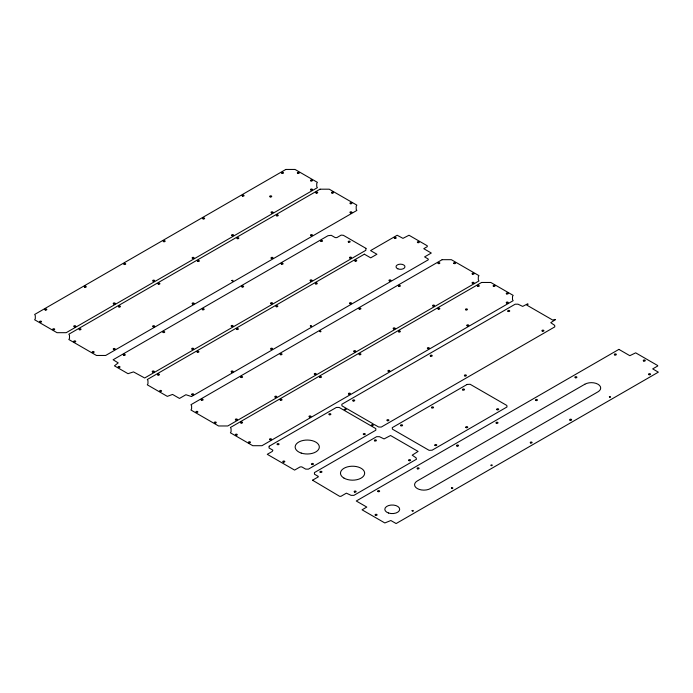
<?xml version="1.0" encoding="UTF-8"?>
<svg xmlns="http://www.w3.org/2000/svg" width="693" height="693" viewBox="0 0 693 693"><rect width="100%" height="100%" fill="white"/><g stroke="black" fill="none" stroke-linecap="round" stroke-linejoin="round"><path stroke-width="1.04" d="M113.505 349.385L113.695 349.48A0.97 0.554 0 0 0 115.177 349.029A0.97 0.554 0 0 0 113.765 348.518A0.97 0.554 0 0 0 113.695 349.48M191.97 394.689L192.16 394.785A0.97 0.554 0 0 0 193.65 394.334A0.97 0.554 0 0 0 192.23 393.815A0.97 0.554 0 0 0 192.16 394.785M359.191 309.009L359.372 309.113A0.97 0.554 0 0 0 360.906 308.723A0.97 0.554 0 0 0 359.554 308.151A0.97 0.554 0 0 0 359.372 309.113M349.714 303.534L349.887 303.638A0.97 0.554 0 0 0 351.446 303.283A0.97 0.554 0 0 0 350.138 302.676A0.97 0.554 0 0 0 349.887 303.638M271.24 258.229L271.413 258.333A0.97 0.554 0 0 0 272.981 257.987A0.97 0.554 0 0 0 271.673 257.38A0.97 0.554 0 0 0 271.413 258.333M201.316 400.069L201.481 400.182A0.97 0.554 0 0 0 203.075 399.896A0.97 0.554 0 0 0 201.845 399.237A0.97 0.554 0 0 0 201.481 400.182M312.534 480.214L339.622 496.318L340.904 496.335L346.379 493.173L351.117 495.356L353.906 495.356L416.476 459.234L416.086 457.848L412.205 455.171L418.096 451.42L390.557 435.516L384.061 438.92L379.417 436.685L376.62 436.685L314.449 472.583L314.457 474.185L318.321 476.42L318.234 476.923L312.534 480.214M365.982 248.371L365.8 250.329L144.681 377.988L133.506 371.907L128.014 373.683L114.432 365.843L118.217 362.889L113.115 359.762L328.014 235.698L331.254 235.317L335.204 237.595L336.841 237.612L341.155 235.118L343.364 235.308L365.982 248.371M269.187 446.223L268.997 447.947L272.86 450.173L272.271 451.429L267.273 454.322L294.603 470.097L300.095 466.926L301.793 466.883L305.656 469.109L308.368 469.161L375.814 430.214L375.814 428.603L339.154 407.441L336.365 407.441L269.187 446.223M555.362 319.672L550.77 322.678L554.669 325.346L554.798 326.879L381.271 427.07L378.603 427.001L374.341 424.54L372.314 425.71L371.266 425.104L373.293 423.934L347.08 408.801L345.053 409.97L344.178 409.459L346.197 408.29L341.944 405.829L341.814 404.288L515.168 304.21L518 304.184L522.678 306.401L527.789 303.751L528.092 304.296L526.741 305.076L552.953 320.201L554.244 319.456L555.362 319.672M231.869 280.57C232.926 282.259 233.896 279.331 231.869 280.57M310.343 325.875C311.391 327.564 312.361 324.627 310.343 325.875M319.794 331.332C320.85 333.021 321.812 330.093 319.794 331.332M609.381 396.881C610.446 398.588 611.425 395.625 609.381 396.881M490.99 465.202C492.099 466.995 493.139 463.886 490.99 465.202M451.455 487.967C452.668 489.96 453.854 486.521 451.455 487.967M412.075 510.706C412.959 512.655 414.501 509.459 412.075 510.706M285.828 169.447L34.65 314.466L35.308 315.601L35.308 318.641L34.65 319.776L57.008 332.683L66.216 332.683L317.394 187.664L316.736 186.53L316.736 183.489L317.394 182.354L295.036 169.447L285.828 169.447M320.027 189.189L68.841 334.208L69.499 335.343L69.499 338.383L68.841 339.518L96.457 355.466L105.665 355.466L356.843 210.447L356.193 209.303L356.193 206.271L356.843 205.128L329.227 189.189L320.027 189.189M364.362 254.192L147.306 379.504L147.964 380.648L147.964 383.679L147.306 384.823L167.308 396.37L172.548 394.43L179.496 398.432L185.915 394.733L191.467 396.535L428.326 259.78L428.161 258.974L424.592 256.904L431.297 253.032L423.769 248.692L427.295 246.656L427.252 245.772L409.009 235.248L402.962 238.357L397.176 235.248L370.582 250.597L376.923 254.262L370.703 257.848L364.362 254.192M442.143 259.684L190.956 404.703L191.614 405.847L191.614 408.879L190.956 410.022L218.572 425.97L227.78 425.97L478.958 280.951L478.309 279.807L478.309 276.776L478.958 275.632L451.342 259.684L442.143 259.684M481.592 282.467L230.414 427.486L231.064 428.62L231.064 431.661L230.414 432.796L252.763 445.703L261.971 445.703L513.158 300.693L512.499 299.549L512.499 296.509L513.158 295.374L490.8 282.467L481.592 282.467M467.134 384.433L392.238 427.668L392.437 429.166L429.106 450.329L432.129 450.19L507.025 406.956L506.826 405.457L470.166 384.294L467.134 384.433M618.901 349.385L356.271 501.004L366.796 507.077L362.058 509.814L384.832 522.955L390.861 520.521L396.119 523.553L658.35 372.158L652.693 368.893L657.744 365.982L657.614 365.506L635.68 352.841L629.816 355.682L618.901 349.385M584.84 384.234L417.29 480.959A9.295 5.371 0 0 0 417.29 488.556A9.295 5.371 0 0 0 430.448 488.556L597.99 391.822A9.295 5.371 0 0 0 597.99 384.234A9.295 5.371 0 0 0 584.84 384.234M353.196 400.97A1.005 0.58 0 0 0 354.703 400.467A1.005 0.58 0 0 0 353.196 399.965A1.005 0.58 0 0 0 353.196 400.97M431.826 407.848A1.005 0.58 0 0 0 433.506 407.588A1.005 0.58 0 0 0 432.276 406.878A1.005 0.58 0 0 0 431.826 407.848M462.794 389.968A1.005 0.58 0 0 0 464.475 389.709A1.005 0.58 0 0 0 463.245 388.998A1.005 0.58 0 0 0 462.794 389.968M496.985 409.71A1.005 0.58 0 0 0 498.665 409.45A1.005 0.58 0 0 0 497.435 408.74A1.005 0.58 0 0 0 496.985 409.71M466.017 427.59A1.005 0.58 0 0 0 467.697 427.33A1.005 0.58 0 0 0 466.467 426.619A1.005 0.58 0 0 0 466.017 427.59M435.048 445.469A1.005 0.58 0 0 0 436.729 445.209A1.005 0.58 0 0 0 435.499 444.499A1.005 0.58 0 0 0 435.048 445.469M400.857 425.736A1.005 0.58 0 0 0 402.538 425.476A1.005 0.58 0 0 0 401.308 424.766A1.005 0.58 0 0 0 400.857 425.736M348.692 242.186A0.97 0.554 0 0 0 350.138 241.701A0.97 0.554 0 0 0 348.692 241.216A0.97 0.554 0 0 0 348.692 242.186M123.813 355.318A0.97 0.554 0 0 0 125.26 354.833A0.97 0.554 0 0 0 123.813 354.348A0.97 0.554 0 0 0 123.813 355.318M163.262 332.536A0.97 0.554 0 0 0 164.717 332.051A0.97 0.554 0 0 0 163.262 331.566A0.97 0.554 0 0 0 163.262 332.536M192.195 349.237A0.97 0.554 0 0 0 193.65 348.761A0.97 0.554 0 0 0 192.195 348.276A0.97 0.554 0 0 0 192.195 349.237M202.72 309.762A0.97 0.554 0 0 0 204.166 309.277A0.97 0.554 0 0 0 202.72 308.792A0.97 0.554 0 0 0 202.72 309.762M231.653 326.464A0.97 0.554 0 0 0 233.099 325.979A0.97 0.554 0 0 0 231.653 325.493A0.97 0.554 0 0 0 231.653 326.464M281.618 264.206A0.97 0.554 0 0 0 283.073 263.721A0.97 0.554 0 0 0 281.618 263.236A0.97 0.554 0 0 0 281.618 264.206M310.551 280.908A0.97 0.554 0 0 0 312.006 280.422A0.97 0.554 0 0 0 310.551 279.937A0.97 0.554 0 0 0 310.551 280.908M350.008 258.125A0.97 0.554 0 0 0 351.455 257.649A0.97 0.554 0 0 0 350.008 257.164A0.97 0.554 0 0 0 350.008 258.125M321.076 241.424A0.97 0.554 0 0 0 322.522 240.939A0.97 0.554 0 0 0 321.076 240.462A0.97 0.554 0 0 0 321.076 241.424M242.169 286.98A0.97 0.554 0 0 0 243.624 286.495A0.97 0.554 0 0 0 242.169 286.01A0.97 0.554 0 0 0 242.169 286.98M271.102 303.681A0.97 0.554 0 0 0 272.548 303.205A0.97 0.554 0 0 0 271.102 302.72A0.97 0.554 0 0 0 271.102 303.681M118.555 367.463A0.97 0.554 0 0 0 120.002 366.978A0.97 0.554 0 0 0 118.555 366.493A0.97 0.554 0 0 0 118.555 367.463M152.746 372.02A0.97 0.554 0 0 0 154.192 371.535A0.97 0.554 0 0 0 152.746 371.05A0.97 0.554 0 0 0 152.746 372.02M397.834 268.815A4.461 2.573 0 0 0 404.929 267.03A4.461 2.573 0 0 0 398.709 264.38A4.461 2.573 0 0 0 397.834 268.815M160.109 391.458A0.97 0.554 0 0 0 161.556 390.973A0.97 0.554 0 0 0 160.109 390.488A0.97 0.554 0 0 0 160.109 391.458M417.862 242.637A0.97 0.554 0 0 0 419.317 242.16A0.97 0.554 0 0 0 417.862 241.675A0.97 0.554 0 0 0 417.862 242.637M315.817 283.948A0.97 0.554 0 0 0 317.264 283.463A0.97 0.554 0 0 0 315.817 282.978A0.97 0.554 0 0 0 315.817 283.948M355.266 261.166A0.97 0.554 0 0 0 356.722 260.681A0.97 0.554 0 0 0 355.266 260.196A0.97 0.554 0 0 0 355.266 261.166M276.36 306.722A0.97 0.554 0 0 0 277.815 306.237A0.97 0.554 0 0 0 276.36 305.752A0.97 0.554 0 0 0 276.36 306.722M394.715 238.392A0.97 0.554 0 0 0 396.171 237.907A0.97 0.554 0 0 0 394.715 237.422A0.97 0.554 0 0 0 394.715 238.392M389.457 280.908A0.97 0.554 0 0 0 390.913 280.422A0.97 0.554 0 0 0 389.457 279.937A0.97 0.554 0 0 0 389.457 280.908M271.102 349.237A0.97 0.554 0 0 0 272.548 348.761A0.97 0.554 0 0 0 271.102 348.276A0.97 0.554 0 0 0 271.102 349.237M236.911 329.496A0.97 0.554 0 0 0 238.357 329.019A0.97 0.554 0 0 0 236.911 328.534A0.97 0.554 0 0 0 236.911 329.496M231.653 372.02A0.97 0.554 0 0 0 233.099 371.535A0.97 0.554 0 0 0 231.653 371.05A0.97 0.554 0 0 0 231.653 372.02M197.453 352.278A0.97 0.554 0 0 0 198.908 351.793A0.97 0.554 0 0 0 197.453 351.308A0.97 0.554 0 0 0 197.453 352.278M158.004 375.052A0.97 0.554 0 0 0 159.451 374.575A0.97 0.554 0 0 0 158.004 374.09A0.97 0.554 0 0 0 158.004 375.052M374.688 440.843A1.005 0.58 0 0 0 376.36 440.583A1.005 0.58 0 0 0 375.13 439.873A1.005 0.58 0 0 0 374.688 440.843M320.235 472.28A1.005 0.58 0 0 0 321.916 472.02A1.005 0.58 0 0 0 320.686 471.309A1.005 0.58 0 0 0 320.235 472.28M354.487 492.03A0.988 0.572 0 0 0 356.107 491.718A0.988 0.572 0 0 0 354.833 491.068A0.988 0.572 0 0 0 354.487 492.03M409.087 460.672A1.005 0.58 0 0 0 410.594 460.169A1.005 0.58 0 0 0 409.087 459.667A1.005 0.58 0 0 0 409.087 460.672M344.014 478.127A12.093 6.982 0 0 0 364.241 475A12.093 6.982 0 0 0 349.437 466.45A12.093 6.982 0 0 0 344.014 478.127M542.411 331.211A1.005 0.58 0 0 0 543.918 330.708A1.005 0.58 0 0 0 542.411 330.206A1.005 0.58 0 0 0 542.411 331.211M508.09 311.417A1.005 0.58 0 0 0 509.71 311.053A1.005 0.58 0 0 0 508.35 310.429A1.005 0.58 0 0 0 508.09 311.417M464.899 375.961A1.005 0.58 0 0 0 466.406 375.459A1.005 0.58 0 0 0 464.899 374.956A1.005 0.58 0 0 0 464.899 375.961M430.708 356.219A1.005 0.58 0 0 0 432.215 355.717A1.005 0.58 0 0 0 430.708 355.214A1.005 0.58 0 0 0 430.708 356.219M387.387 420.712A1.005 0.58 0 0 0 388.894 420.209A1.005 0.58 0 0 0 387.387 419.707A1.005 0.58 0 0 0 387.387 420.712M214.804 423.033A0.97 0.554 0 0 0 216.251 422.548A0.97 0.554 0 0 0 214.804 422.063A0.97 0.554 0 0 0 214.804 423.033M196.388 412.404A0.97 0.554 0 0 0 197.843 411.919A0.97 0.554 0 0 0 196.388 411.434A0.97 0.554 0 0 0 196.388 412.404M241.103 377.477A0.97 0.554 0 0 0 242.559 376.992A0.97 0.554 0 0 0 241.103 376.507A0.97 0.554 0 0 0 241.103 377.477M280.561 354.703A0.97 0.554 0 0 0 282.008 354.218A0.97 0.554 0 0 0 280.561 353.733A0.97 0.554 0 0 0 280.561 354.703M314.752 374.437A0.97 0.554 0 0 0 316.199 373.96A0.97 0.554 0 0 0 314.752 373.475A0.97 0.554 0 0 0 314.752 374.437M275.294 397.219A0.97 0.554 0 0 0 276.75 396.734A0.97 0.554 0 0 0 275.294 396.249A0.97 0.554 0 0 0 275.294 397.219M235.845 419.993A0.97 0.554 0 0 0 237.292 419.516A0.97 0.554 0 0 0 235.845 419.031A0.97 0.554 0 0 0 235.845 419.993M354.201 351.663A0.97 0.554 0 0 0 355.656 351.178A0.97 0.554 0 0 0 354.201 350.693A0.97 0.554 0 0 0 354.201 351.663M393.659 328.889A0.97 0.554 0 0 0 395.105 328.404A0.97 0.554 0 0 0 393.659 327.919A0.97 0.554 0 0 0 393.659 328.889M398.917 286.365A0.97 0.554 0 0 0 400.363 285.88A0.97 0.554 0 0 0 398.917 285.403A0.97 0.554 0 0 0 398.917 286.365M433.108 306.107A0.97 0.554 0 0 0 434.554 305.622A0.97 0.554 0 0 0 433.108 305.137A0.97 0.554 0 0 0 433.108 306.107M472.557 283.333A0.97 0.554 0 0 0 474.012 282.848A0.97 0.554 0 0 0 472.557 282.363A0.97 0.554 0 0 0 472.557 283.333M472.557 274.22A0.97 0.554 0 0 0 474.012 273.735A0.97 0.554 0 0 0 472.557 273.25A0.97 0.554 0 0 0 472.557 274.22M453.967 263.513A0.97 0.554 0 0 0 455.578 263.236A0.97 0.554 0 0 0 454.357 262.569A0.97 0.554 0 0 0 453.967 263.513M438.366 263.591A0.97 0.554 0 0 0 439.821 263.106A0.97 0.554 0 0 0 438.366 262.621A0.97 0.554 0 0 0 438.366 263.591M465.982 309.901A0.97 0.554 0 0 0 467.437 309.416A0.97 0.554 0 0 0 465.982 308.939A0.97 0.554 0 0 0 465.982 309.901M506.756 303.066A0.97 0.554 0 0 0 508.203 302.59A0.97 0.554 0 0 0 506.756 302.105A0.97 0.554 0 0 0 506.756 303.066M506.548 293.867A0.97 0.554 0 0 0 508.168 293.624A0.97 0.554 0 0 0 506.99 292.94A0.97 0.554 0 0 0 506.548 293.867M493.598 286.365A0.97 0.554 0 0 0 495.053 285.88A0.97 0.554 0 0 0 493.598 285.403A0.97 0.554 0 0 0 493.598 286.365M477.624 286.278A0.97 0.554 0 0 0 479.235 286.027A0.97 0.554 0 0 0 478.057 285.343A0.97 0.554 0 0 0 477.624 286.278M438.366 309.147A0.97 0.554 0 0 0 439.821 308.662A0.97 0.554 0 0 0 438.366 308.177A0.97 0.554 0 0 0 438.366 309.147M398.917 331.921A0.97 0.554 0 0 0 400.363 331.436A0.97 0.554 0 0 0 398.917 330.951A0.97 0.554 0 0 0 398.917 331.921M467.099 325.762A0.97 0.554 0 0 0 468.719 325.511A0.97 0.554 0 0 0 467.532 324.826A0.97 0.554 0 0 0 467.099 325.762M427.85 348.622A0.97 0.554 0 0 0 429.296 348.146A0.97 0.554 0 0 0 427.85 347.661A0.97 0.554 0 0 0 427.85 348.622M388.392 371.405A0.97 0.554 0 0 0 389.847 370.92A0.97 0.554 0 0 0 388.392 370.434A0.97 0.554 0 0 0 388.392 371.405M348.744 394.092A0.97 0.554 0 0 0 350.363 393.841A0.97 0.554 0 0 0 349.177 393.156A0.97 0.554 0 0 0 348.744 394.092M359.459 354.703A0.97 0.554 0 0 0 360.914 354.218A0.97 0.554 0 0 0 359.459 353.733A0.97 0.554 0 0 0 359.459 354.703M319.811 377.39A0.97 0.554 0 0 0 321.431 377.139A0.97 0.554 0 0 0 320.244 376.455A0.97 0.554 0 0 0 319.811 377.39M280.561 400.259A0.97 0.554 0 0 0 282.008 399.774A0.97 0.554 0 0 0 280.561 399.289A0.97 0.554 0 0 0 280.561 400.259M241.103 423.033A0.97 0.554 0 0 0 242.559 422.548A0.97 0.554 0 0 0 241.103 422.063A0.97 0.554 0 0 0 241.103 423.033M309.485 416.961A0.97 0.554 0 0 0 310.94 416.476A0.97 0.554 0 0 0 309.485 415.991A0.97 0.554 0 0 0 309.485 416.961M270.036 439.734A0.97 0.554 0 0 0 271.491 439.249A0.97 0.554 0 0 0 270.036 438.773A0.97 0.554 0 0 0 270.036 439.734M248.995 442.775A0.97 0.554 0 0 0 250.45 442.29A0.97 0.554 0 0 0 248.995 441.805A0.97 0.554 0 0 0 248.995 442.775M235.845 435.178A0.97 0.554 0 0 0 237.292 434.702A0.97 0.554 0 0 0 235.845 434.216A0.97 0.554 0 0 0 235.845 435.178M79.539 329.755A0.97 0.554 0 0 0 80.986 329.27A0.97 0.554 0 0 0 79.539 328.785A0.97 0.554 0 0 0 79.539 329.755M118.988 306.973A0.97 0.554 0 0 0 120.443 306.488A0.97 0.554 0 0 0 118.988 306.011A0.97 0.554 0 0 0 118.988 306.973M153.179 326.715A0.97 0.554 0 0 0 154.634 326.23A0.97 0.554 0 0 0 153.179 325.745A0.97 0.554 0 0 0 153.179 326.715M158.446 284.199A0.97 0.554 0 0 0 159.892 283.714A0.97 0.554 0 0 0 158.446 283.229A0.97 0.554 0 0 0 158.446 284.199M192.637 303.941A0.97 0.554 0 0 0 194.083 303.456A0.97 0.554 0 0 0 192.637 302.971A0.97 0.554 0 0 0 192.637 303.941M310.992 235.603A0.97 0.554 0 0 0 312.439 235.118A0.97 0.554 0 0 0 310.992 234.641A0.97 0.554 0 0 0 310.992 235.603M350.441 212.829A0.97 0.554 0 0 0 351.897 212.344A0.97 0.554 0 0 0 350.441 211.859A0.97 0.554 0 0 0 350.441 212.829M316.251 193.087A0.97 0.554 0 0 0 317.706 192.602A0.97 0.554 0 0 0 316.251 192.117A0.97 0.554 0 0 0 316.251 193.087M197.895 261.417A0.97 0.554 0 0 0 199.341 260.932A0.97 0.554 0 0 0 197.895 260.455A0.97 0.554 0 0 0 197.895 261.417M276.802 215.861A0.97 0.554 0 0 0 278.248 215.384A0.97 0.554 0 0 0 276.802 214.899A0.97 0.554 0 0 0 276.802 215.861M237.344 238.643A0.97 0.554 0 0 0 238.799 238.158A0.97 0.554 0 0 0 237.344 237.673A0.97 0.554 0 0 0 237.344 238.643M332.034 193.087A0.97 0.554 0 0 0 333.489 192.602A0.97 0.554 0 0 0 332.034 192.117A0.97 0.554 0 0 0 332.034 193.087M350.424 203.707A0.97 0.554 0 0 0 351.897 203.248A0.97 0.554 0 0 0 350.467 202.737A0.97 0.554 0 0 0 350.424 203.707M74.281 341.9A0.97 0.554 0 0 0 75.728 341.415A0.97 0.554 0 0 0 74.281 340.93A0.97 0.554 0 0 0 74.281 341.9M92.689 352.529A0.97 0.554 0 0 0 94.135 352.044A0.97 0.554 0 0 0 92.689 351.568A0.97 0.554 0 0 0 92.689 352.529M530.587 442.948A0.918 0.528 0 0 0 532.085 442.636A0.918 0.528 0 0 0 530.864 442.039A0.918 0.528 0 0 0 530.587 442.948M570.131 420.27A1.005 0.58 0 0 0 571.638 419.767A1.005 0.58 0 0 0 570.131 419.265A1.005 0.58 0 0 0 570.131 420.27M649.038 374.714A1.005 0.58 0 0 0 650.545 374.211A1.005 0.58 0 0 0 649.038 373.709A1.005 0.58 0 0 0 649.038 374.714M614.847 354.972A1.005 0.58 0 0 0 616.354 354.469A1.005 0.58 0 0 0 614.847 353.967A1.005 0.58 0 0 0 614.847 354.972M575.389 377.746A1.005 0.58 0 0 0 576.897 377.243A1.005 0.58 0 0 0 575.389 376.741A1.005 0.58 0 0 0 575.389 377.746M535.94 400.528A1.005 0.58 0 0 0 537.447 400.026A1.005 0.58 0 0 0 535.94 399.523A1.005 0.58 0 0 0 535.94 400.528M496.353 423.25A1.005 0.58 0 0 0 497.981 422.895A1.005 0.58 0 0 0 496.638 422.262A1.005 0.58 0 0 0 496.353 423.25M457.034 446.084A1.005 0.58 0 0 0 458.541 445.582A1.005 0.58 0 0 0 457.034 445.079A1.005 0.58 0 0 0 457.034 446.084M417.584 468.858A1.005 0.58 0 0 0 419.092 468.355A1.005 0.58 0 0 0 417.584 467.853A1.005 0.58 0 0 0 417.584 468.858M378.127 491.64A1.005 0.58 0 0 0 379.634 491.138A1.005 0.58 0 0 0 378.127 490.635A1.005 0.58 0 0 0 378.127 491.64M388.53 513.019A7.441 4.297 0 0 0 399.688 509.303A7.441 4.297 0 0 0 388.53 505.578A7.441 4.297 0 0 0 388.53 513.019M643.78 361.044A1.005 0.58 0 0 0 645.287 360.542A1.005 0.58 0 0 0 643.78 360.039A1.005 0.58 0 0 0 643.78 361.044M375.571 515.367A1.005 0.58 0 0 0 377.079 514.864A1.005 0.58 0 0 0 375.571 514.362A1.005 0.58 0 0 0 375.571 515.367M45.348 310.014A0.97 0.554 0 0 0 46.795 309.528A0.97 0.554 0 0 0 45.348 309.043A0.97 0.554 0 0 0 45.348 310.014M84.797 287.231A0.97 0.554 0 0 0 86.244 286.755A0.97 0.554 0 0 0 84.797 286.27A0.97 0.554 0 0 0 84.797 287.231M113.73 303.941A0.97 0.554 0 0 0 115.177 303.456A0.97 0.554 0 0 0 113.73 302.971A0.97 0.554 0 0 0 113.73 303.941M124.246 264.457A0.97 0.554 0 0 0 125.702 263.972A0.97 0.554 0 0 0 124.246 263.487A0.97 0.554 0 0 0 124.246 264.457M153.179 281.159A0.97 0.554 0 0 0 154.634 280.674A0.97 0.554 0 0 0 153.179 280.197A0.97 0.554 0 0 0 153.179 281.159M282.06 173.345A0.97 0.554 0 0 0 283.515 172.86A0.97 0.554 0 0 0 282.06 172.375A0.97 0.554 0 0 0 282.06 173.345M297.843 173.345A0.97 0.554 0 0 0 299.289 172.86A0.97 0.554 0 0 0 297.843 172.375A0.97 0.554 0 0 0 297.843 173.345M310.992 180.942A0.97 0.554 0 0 0 312.439 180.457A0.97 0.554 0 0 0 310.992 179.972A0.97 0.554 0 0 0 310.992 180.942M203.153 218.901A0.97 0.554 0 0 0 204.608 218.416A0.97 0.554 0 0 0 203.153 217.931A0.97 0.554 0 0 0 203.153 218.901M232.086 235.603A0.97 0.554 0 0 0 233.541 235.118A0.97 0.554 0 0 0 232.086 234.641A0.97 0.554 0 0 0 232.086 235.603M271.543 212.829A0.97 0.554 0 0 0 272.99 212.344A0.97 0.554 0 0 0 271.543 211.859A0.97 0.554 0 0 0 271.543 212.829M242.611 196.119A0.97 0.554 0 0 0 244.057 195.643A0.97 0.554 0 0 0 242.611 195.157A0.97 0.554 0 0 0 242.611 196.119M163.704 241.675A0.97 0.554 0 0 0 165.151 241.199A0.97 0.554 0 0 0 163.704 240.714A0.97 0.554 0 0 0 163.704 241.675M192.637 258.385A0.97 0.554 0 0 0 194.083 257.9A0.97 0.554 0 0 0 192.637 257.415A0.97 0.554 0 0 0 192.637 258.385M310.992 190.047A0.97 0.554 0 0 0 312.439 189.561A0.97 0.554 0 0 0 310.992 189.085A0.97 0.554 0 0 0 310.992 190.047M40.081 322.158A0.97 0.554 0 0 0 41.537 321.673A0.97 0.554 0 0 0 40.081 321.197A0.97 0.554 0 0 0 40.081 322.158M53.231 329.755A0.97 0.554 0 0 0 54.686 329.27A0.97 0.554 0 0 0 53.231 328.785A0.97 0.554 0 0 0 53.231 329.755M74.281 326.715A0.97 0.554 0 0 0 75.728 326.23A0.97 0.554 0 0 0 74.281 325.745A0.97 0.554 0 0 0 74.281 326.715M270.209 196.899A1.005 0.58 0 0 0 271.717 196.396A1.005 0.58 0 0 0 270.209 195.894A1.005 0.58 0 0 0 270.209 196.899M329.34 414.717A1.005 0.58 0 0 0 330.873 414.241A1.005 0.58 0 0 0 329.392 413.721A1.005 0.58 0 0 0 329.34 414.717M277.365 444.56A1.005 0.58 0 0 0 279.028 444.274A1.005 0.58 0 0 0 277.763 443.589A1.005 0.58 0 0 0 277.365 444.56M311.954 464.509A1.005 0.58 0 0 0 313.461 464.007A1.005 0.58 0 0 0 311.954 463.504A1.005 0.58 0 0 0 311.954 464.509M363.582 434.511A1.005 0.58 0 0 0 365.246 434.216A1.005 0.58 0 0 0 363.972 433.532A1.005 0.58 0 0 0 363.582 434.511M283.298 462.092A1.005 0.58 0 0 0 284.806 461.59A1.005 0.58 0 0 0 283.298 461.088A1.005 0.58 0 0 0 283.298 462.092M301.195 453.066A12.093 6.982 0 0 0 319.326 447.02A12.093 6.982 0 0 0 301.195 440.973A12.093 6.982 0 0 0 301.195 453.066"/></g></svg>
